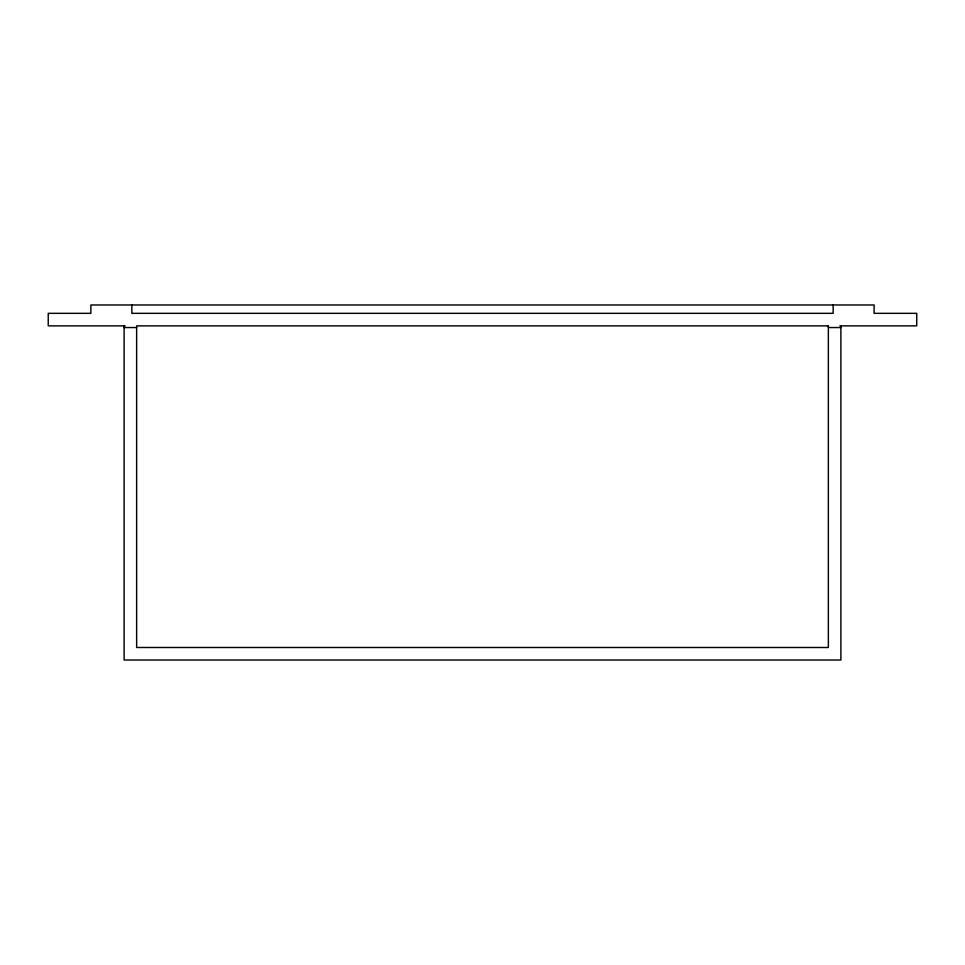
<?xml version="1.0" encoding="UTF-8"?>
<svg xmlns="http://www.w3.org/2000/svg" width="965" height="965" viewBox="0 0 965 965"><rect width="100%" height="100%" fill="white"/><g stroke="black" fill="none" stroke-linecap="round" stroke-linejoin="round"><path stroke-width="1.45" d="M125.148 325.868L48.25 325.868L48.25 313.336L90.879 313.336L90.879 304.976L874.121 304.976L874.121 313.336L916.75 313.336L916.75 325.868L839.852 325.868M124.111 327.545L136.644 327.545M828.356 327.545L840.889 327.545M840.889 325.868L840.889 660.024L124.111 660.024L124.111 325.868M833.157 304.976L833.157 313.336L131.843 313.336L131.843 304.976M828.356 325.868L136.644 325.868L136.644 647.491L828.356 647.491L828.356 325.868"/></g></svg>
